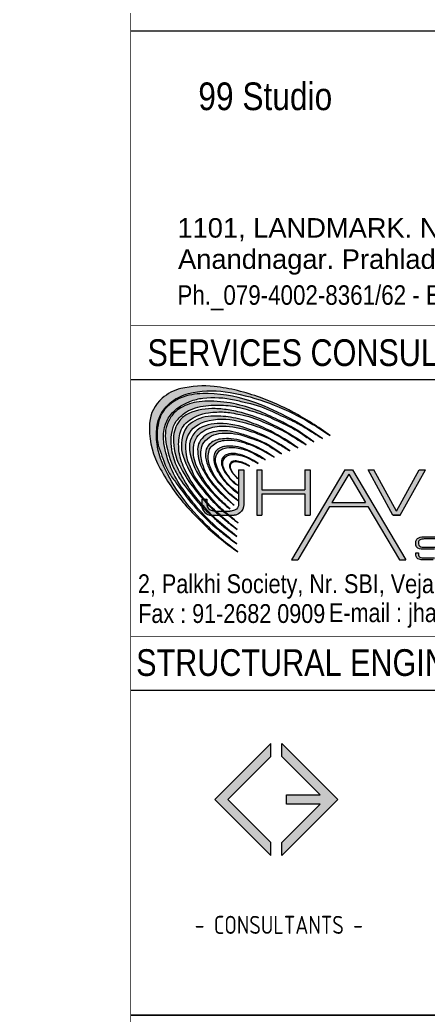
# Model space of a CAD drawing. Header units: millimetres. Extents: x 1112055 to 3390982, y -148532 to 766891.
# Drawn here: x 2376265 to 2381806, y 613391 to 626896 of the extents above; entities that cross this region are included whole.
import ezdxf

# ---------------------------------------------------------------- set-up
doc = ezdxf.new("R2010")
doc.units = ezdxf.units.MM
doc.layers.add('B TITLE BLOCK', color=250, linetype='Continuous', lineweight=0)
doc.layers.add('P_TITLE BLOCK TEXT', color=7, linetype='Continuous', lineweight=9)
doc.layers.add('FORMAT TEXT', color=7, linetype='Continuous')
doc.styles.add('SWINC', font='swissc.ttf')

msp = doc.modelspace()

# ---------------------------------------------------------------- hatches: boundary and pattern name
at = {"layer": 'B TITLE BLOCK', "linetype": 'Continuous', "lineweight": 0}
h = msp.add_hatch(color=251, dxfattribs=at)
h.dxf.hatch_style = 1
h.paths.add_polyline_path([(2379088.839724849, 616316.5794544714), (2379673.130795249, 616900.8705248719), (2379673.130795249, 617077.3735789492), (2378912.336670771, 616316.5794544714), (2379673.130795249, 615555.7853299935), (2379673.130795249, 615732.288384057)])
h = msp.add_hatch(color=251, dxfattribs=at)
h.dxf.hatch_style = 1
h.paths.add_polyline_path([(2379885.105869177, 616378.9827076893), (2379885.105869177, 616254.1762012538), (2380342.408286486, 616254.1762012538), (2379820.520469289, 615732.288384057), (2379820.520469289, 615555.7853299935), (2380581.314593767, 616316.5794544714), (2379820.520469289, 617077.3735789492), (2379820.520469289, 616900.8705248719), (2380342.408286486, 616378.9827076893)])
at = {"layer": 'P_TITLE BLOCK TEXT'}
h = msp.add_hatch(color=132, dxfattribs=at)
edge = h.paths.add_edge_path()
edge.add_arc((2378102.832009245, 618055.6741646053), 3983.460193533104, 53.40738024925622, 62.06814965141151)
edge.add_arc((2378348.766923747, 618519.5406624), 3458.430565851211, 62.06814965141638, 70.0331748281016)
edge.add_arc((2378462.677094738, 618833.0710096101), 3124.848783258547, 70.03317482809362, 75.97859343029769)
edge.add_arc((2378650.024447907, 619583.2860172952), 2351.594886733707, 75.9785934302907, 83.79600611430364)
edge.add_arc((2378760.086554444, 620595.7675854971), 1333.1487206323, 83.7960061143241, 103.4628344697701)
edge.add_arc((2378590.09739836, 621305.8521980294), 603.0004684687026, 103.4628344698406, 130.8945988032374)
edge.add_arc((2378518.444439643, 621388.5863943633), 493.5514221663231, 130.8945988031822, 175.7468558291862)
edge.add_arc((2379077.839996668, 621346.985256545), 1054.491743312077, 175.7468558291881, 206.5994891066229)
edge.add_arc((2380523.274365646, 622070.788750039), 2671.022600495605, 206.599489106624, 220.0351460704717)
edge.add_arc((2381314.263146764, 622735.3344010429), 3704.117065735641, 220.0351460704673, 229.4516176688144)
edge.add_arc((2381491.72901012, 622942.7652851352), 3977.10370338756, 229.4516176688145, 235.220912016763)
edge.add_arc((2381589.776045085, 622872.1084168116), 3976.832745074115, 223.750510350848, 233.4797225032681, ccw=False)
edge.add_arc((2380921.02321253, 622231.90543687), 3051.041080295484, 214.0067101927325, 223.7505103507814, ccw=False)
edge.add_arc((2380067.51360982, 621656.0604929965), 2021.441137930228, 200.6184789275951, 214.0067101927413, ccw=False)
edge.add_arc((2379011.184813804, 621258.6237365406), 892.8196333248831, 183.5449206794473, 200.6184789276141, ccw=False)
edge.add_arc((2379008.444214877, 621258.4539575286), 890.0737805561496, 169.3544634026319, 183.5449206794355, ccw=False)
edge.add_arc((2378528.645242644, 621348.6406353626), 401.8722948823189, 148.634627778449, 169.3544634026103, ccw=False)
edge.add_arc((2378680.320355068, 621256.1835272273), 579.5057843296406, 127.55366604195609, 148.6346277784777, ccw=False)
edge.add_arc((2378701.587951399, 621228.5207433498), 614.399053971752, 103.94398023847299, 127.55366604195629, ccw=False)
edge.add_arc((2378865.358326016, 620568.9269540852), 1294.020053079352, 81.67138494387001, 103.94398023850141, ccw=False)
edge.add_arc((2378638.202386415, 619017.2551028582), 2862.230930090885, 70.63499127281398, 81.67138494385631, ccw=False)
edge.add_arc((2378473.447314144, 618548.4941675393), 3359.102189393192, 61.111131010543886, 70.63499127283092, ccw=False)
edge.add_arc((2377904.931909418, 617518.1572405843), 4535.879121727085, 55.448239063428105, 61.111131010540475, ccw=False)
h = msp.add_hatch(color=132, dxfattribs=at)
edge = h.paths.add_edge_path()
edge.add_arc((2378079.663835869, 618030.4401369907), 3922.043682215368, 54.24761768028949, 69.31180215863172)
edge.add_arc((2378766.96060268, 619850.4519654821), 1976.58232265657, 69.31180215862506, 88.41161020678312)
edge.add_arc((2378791.807342636, 620746.4842984558), 1080.205559111655, 88.41161020676662, 104.2991623419217)
edge.add_arc((2378665.467824519, 621242.1642515066), 568.6781505642957, 104.2991623419679, 145.1882889090143)
edge.add_arc((2378439.667745589, 621410.5448318981), 287.315477425588, 147.0513518631415, 161.3344706506317)
edge.add_arc((2379211.050031859, 621187.3720013127), 1090.126543038868, 163.1975336048311, 170.9660011900439)
edge.add_arc((2378730.664190678, 621263.7498789544), 603.7068306457809, 170.966001190054, 201.0952379920899)
edge.add_arc((2374727.450085678, 619719.4203609463), 3687.059631258864, 18.79786891565118, 21.095237992081024, ccw=False)
edge.add_arc((2379007.663857694, 621176.3463365382), 834.318834698895, 198.7978689156229, 215.0918986736452)
edge.add_arc((2388533.165737683, 627868.9692558309), 12475.89895105407, 215.0918986736577, 215.8857887100326)
edge.add_arc((2381394.248394572, 622703.9529870898), 3664.455602311793, 215.8857887100306, 222.4444580678782)
edge.add_arc((2380543.553477909, 621925.9504562102), 2511.646086702557, 222.4444580678775, 230.6113169813309)
edge.add_arc((2382448.358625505, 624245.8322755896), 5513.334662518874, 230.6113169813324, 233.3279145232592)
edge.add_arc((2379756.359225542, 620630.5634216606), 1005.893076036915, 233.3279145232814, 237.0330179159761)
edge.add_arc((2381901.56736284, 623311.5328943601), 4435.633177692659, 226.3963206097429, 232.6248069097899, ccw=False)
edge.add_arc((2380535.810370526, 621877.531173474), 2455.316764194065, 219.3977118789378, 226.3963206098022, ccw=False)
edge.add_arc((2381594.757544675, 622747.2893685938), 3825.662864871654, 215.4741100902654, 219.3977118789323, ccw=False)
edge.add_arc((2379756.308058901, 621437.1890847278), 1568.173271201242, 203.2559197460758, 215.4741100902646, ccw=False)
edge.add_arc((2379569.37346212, 621356.8527637781), 1364.707136578497, 188.8184660672429, 203.2559197460716, ccw=False)
edge.add_arc((2378786.44497301, 621235.390636886), 572.4129567869534, 166.8091135261301, 188.8184660672567, ccw=False)
edge.add_arc((2378664.49060349, 621263.9743114532), 447.1536469674936, 121.10774220174841, 166.8091135260978, ccw=False)
edge.add_arc((2378972.881940469, 620752.9043028022), 1044.060482625777, 112.47187289561941, 121.10774220173039, ccw=False)
edge.add_arc((2378824.768304773, 621110.9793387175), 656.5616046743648, 96.5250780721928, 112.4718728955371, ccw=False)
edge.add_arc((2378894.701740318, 620499.5608867856), 1271.966519154811, 77.10621375621412, 96.52507807220059, ccw=False)
edge.add_arc((2362683.973852268, 549684.5156807189), 73918.77185977327, 76.96954675787379, 77.10621375622378, ccw=False)
edge.add_arc((2378958.712233859, 620007.6029386381), 1737.031018516028, 64.59019371594809, 76.96954675787339, ccw=False)
edge.add_arc((2390329.042775854, 643942.8900309075), 24761.69319274042, 244.5901937159452, 245.2703384407891)
edge.add_arc((2379406.316145688, 620227.5263958131), 1348.159916429496, 57.15566881064319, 65.27033844078062, ccw=False)
edge.add_arc((2386150.335249474, 630674.4351723299), 11086.45695169324, 237.1556688106467, 238.5822244072831)
h = msp.add_hatch(color=132, dxfattribs=at)
edge = h.paths.add_edge_path()
edge.add_arc((2378504.58537229, 618845.0373567882), 2911.775350839467, 53.01612924514026, 62.88470590878247)
edge.add_arc((2377573.951697558, 617027.6161358645), 4953.612496852618, 62.88470590886525, 66.31099627690743)
edge.add_arc((2378841.905180527, 619917.6016680165), 1797.709708267341, 66.31099627690796, 76.91710299818887)
edge.add_arc((2378841.223414667, 620129.4616539187), 1592.245689761562, 75.16724703513981, 87.92433128887437)
edge.add_arc((2378831.124218272, 619850.8101687066), 1871.080128047284, 87.92433128886982, 90.44793256673152)
edge.add_arc((2378824.294314382, 620724.4164295171), 997.4471693601369, 90.44793256671372, 99.46315152080874)
edge.add_arc((2378761.153297761, 621103.2287172527), 613.4087112270604, 99.4631515208015, 123.6125298632136)
edge.add_arc((2378638.708235507, 621287.4359423402), 392.218532781908, 123.6125298632871, 145.7118384992298)
edge.add_arc((2378676.405576547, 621261.731971766), 437.8450998726177, 145.7118384991989, 186.6728121483949)
edge.add_arc((2379539.011140475, 621362.6498894275), 1306.333893721601, 186.672812148382, 203.6550427976642)
edge.add_arc((2379301.606311969, 621258.6585542657), 1047.152007033456, 203.6550427976999, 213.9289290409143)
edge.add_arc((2381105.329915251, 622472.0329057476), 3221.018643666438, 213.9289290409103, 220.1424188926547)
edge.add_arc((2380128.872085833, 621648.5427526042), 1943.675336275264, 220.1424188926581, 226.8152722522473)
edge.add_arc((2225351.188327986, 456738.9848319056), 224222.8422631441, 46.765628140033584, 46.81527225225318, ccw=False)
edge.add_arc((2379914.729557552, 621134.6946223215), 1422.538090449784, 226.7656281400012, 233.4091527490732)
edge.add_arc((2375707.470968194, 615467.7250830474), 5635.476403496908, 51.60004897864388, 53.40915274908218, ccw=False)
edge.add_arc((2396671.752929783, 640652.784962786), 27135.19152041264, 229.2381174641757, 229.9402789040418, ccw=False)
edge.add_arc((2380109.713525316, 621439.6512043979), 1768.960857329216, 222.3327286225199, 229.2381174643312, ccw=False)
edge.add_arc((2384003.68808065, 624986.9635451843), 7036.451975558901, 220.9611253449932, 222.332728622523, ccw=False)
edge.add_arc((2379947.051986633, 621465.413000247), 1664.5235843922, 212.7878394635911, 220.9611253449889, ccw=False)
edge.add_arc((2380683.695025102, 621939.9257929998), 2540.768616690681, 206.8507668105049, 212.787839463585, ccw=False)
edge.add_arc((2379287.255469827, 621232.9796914038), 975.5797392282301, 192.1376993457804, 206.8507668105037, ccw=False)
edge.add_arc((2379019.443027257, 621175.3813391841), 701.6434791759563, 165.7026492173276, 192.137699345806, ccw=False)
edge.add_arc((2378617.911516163, 621277.7106660855), 287.2778851134993, 135.9985851138385, 165.7026492173011, ccw=False)
edge.add_arc((2379263.354653485, 620654.3826701826), 1184.570832814299, 131.2171625217602, 135.9985851138085, ccw=False)
edge.add_arc((2378711.553959144, 621284.3186959168), 347.1322363702043, 112.3874090602786, 131.2171625218281, ccw=False)
edge.add_arc((2378888.218895884, 620855.4299417493), 810.9814180404866, 91.89429604945218, 112.38740906023901, ccw=False)
edge.add_arc((2378946.94360336, 619079.8617282812), 2587.520489368534, 88.85882096968811, 91.89429604946707, ccw=False)
edge.add_arc((2378975.811401481, 620529.0508838609), 1138.043839535631, 76.243625414463, 88.858820969683, ccw=False)
edge.add_arc((2378395.998115428, 618160.6908917433), 3576.344989708665, 71.62296314053322, 76.24362541447829, ccw=False)
edge.add_arc((2379101.958625399, 620285.7296539091), 1337.110749537501, 65.5437950661314, 71.62296314056289, ccw=False)
edge.add_arc((2375332.812895227, 611998.3130814724), 10441.38079058424, 63.83661002077969, 65.54379506612258, ccw=False)
edge.add_arc((2379401.386886798, 620280.1012111185), 1214.175961963866, 54.49647087518389, 63.83661002078043, ccw=False)
edge.add_arc((2381335.003567464, 622990.5786606432), 2115.322719832321, 234.4964708751791, 239.339062158734)
h = msp.add_hatch(color=132, dxfattribs=at)
edge = h.paths.add_edge_path()
edge.add_arc((2377854.561046135, 617815.4586399146), 4033.773154314036, 55.28720005186288, 62.77266649209177)
edge.add_arc((2378727.409480875, 619511.8469230304), 2126.000212606004, 62.77266649213701, 73.66009049672918)
edge.add_arc((2378805.463597386, 619778.082636338), 1848.55850675905, 73.6600904967373, 80.30206210325807)
edge.add_arc((2378851.739617766, 620048.8671861505), 1573.84821849152, 80.30206210324346, 87.71879765214695)
edge.add_arc((2378882.351216047, 620817.3165626242), 804.7893688882642, 87.71879765215107, 113.7335407099879)
edge.add_arc((2378689.600482169, 621255.7175171233), 325.886202976457, 113.7335407100311, 142.1411216385695)
edge.add_arc((2378744.624862053, 621212.9455950896), 395.5792420640497, 142.1411216386386, 179.0839824052042)
edge.add_arc((2379152.766588777, 621206.4198638281), 803.7731350379426, 179.0839824052001, 206.9126001335012)
edge.add_arc((2380132.679020735, 621703.8288060408), 1902.701717843442, 206.9126001335073, 216.6660081225198)
edge.add_arc((2380867.94217802, 622251.1988108996), 2819.340050371053, 216.6660081225312, 221.4175533272274)
edge.add_arc((2380096.951671737, 621571.0593400667), 1791.227186650993, 221.4175533272264, 228.8969356126053)
edge.add_arc((2385680.004991652, 627970.3425806506), 10283.65383432578, 228.8969356125988, 229.8411236474212)
edge.add_arc((2380679.009348867, 622043.8403892054), 2529.081915491992, 229.8411236474292, 234.6107852575618)
edge.add_arc((2382010.225758003, 623543.0472264169), 4527.439426858551, 226.7327607072965, 231.8632390979755, ccw=False)
edge.add_arc((2380193.84954591, 621613.3461729314), 1877.350994427401, 216.0121058594831, 226.732760707364, ccw=False)
edge.add_arc((2380247.976962655, 621652.6895191118), 1944.266434588435, 205.6454571080704, 216.0121058594733, ccw=False)
edge.add_arc((2379191.849618194, 621145.6474355974), 772.7304162863592, 186.8155097428979, 205.6454571081009, ccw=False)
edge.add_arc((2379065.806372645, 621130.5830828503), 645.7901371294681, 166.830147461894, 186.8155097428885, ccw=False)
edge.add_arc((2378735.368366165, 621207.9032078828), 306.4265005164199, 123.5863709554502, 166.830147461879, ccw=False)
edge.add_arc((2379047.035672879, 620738.564027946), 869.8231422192868, 115.5585784403859, 123.5863709554115, ccw=False)
edge.add_arc((2378871.018506157, 621106.6228082473), 461.8411466159997, 95.8549013341252, 115.55857844036609, ccw=False)
edge.add_arc((2379041.34524847, 619445.6193837726), 2131.554767352607, 92.71483869403028, 95.85490133412219, ccw=False)
edge.add_arc((2378982.93303518, 620677.4672543409), 898.3227685459067, 80.0610950344784, 92.71483869402391, ccw=False)
edge.add_arc((2377637.403227236, 612998.7177249743), 8694.068069594936, 79.28571113577323, 80.06109503447601, ccw=False)
edge.add_arc((2378995.958891289, 620178.8549210308), 1386.53472061215, 65.8053035312663, 79.28571113578732, ccw=False)
edge.add_arc((2368172.409723459, 596089.4023618348), 27795.83121238532, 65.22654519456478, 65.80530353127011, ccw=False)
edge.add_arc((2379430.353181118, 620483.499492526), 929.2485171971322, 56.83056846317959, 65.22654519455949, ccw=False)
edge.add_arc((2382173.307118826, 624680.0573668936), 4084.222764990106, 236.8305684631845, 240.3307255067308)
h = msp.add_hatch(color=132, dxfattribs=at)
edge = h.paths.add_edge_path()
edge.add_arc((2378515.697605249, 619038.3585556464), 2552.48137240284, 53.45077465837257, 63.24895756192034)
edge.add_arc((2378515.697605151, 619038.3585554638), 2552.481372617236, 63.24895756192309, 69.50129580793295)
edge.add_arc((2378897.12699152, 620058.6081315477), 1463.262581782933, 69.50129580793559, 81.02466550396414)
edge.add_arc((2378928.686863645, 620258.4260200604), 1260.967712613867, 81.02466550398412, 93.23353139609002)
edge.add_arc((2378887.193498327, 620992.8769609556), 525.3456058496182, 93.23353139604424, 126.5489646331886)
edge.add_arc((2378712.7037951, 621228.2652890005), 232.3365249089376, 126.5489646331779, 154.732790824827)
edge.add_arc((2378935.118554692, 621123.28600344), 478.2815913069799, 154.7327908248362, 198.2173147102996)
edge.add_arc((2379643.28697245, 621356.3570973139), 1223.818071106319, 198.2173147102939, 217.7196306197813)
edge.add_arc((2381517.337223277, 622805.813640737), 3592.99274046108, 217.7196306197793, 222.3629290591713)
edge.add_arc((2380080.334281073, 621495.3536159118), 1648.183512646866, 222.3629290591786, 231.7364027694792)
edge.add_arc((2419683.90086456, 671707.7241018356), 65599.13843865412, 231.7364027694791, 231.9209567121597)
edge.add_arc((2386507.179268465, 628888.1352416554), 11435.33267655476, 229.1543371190398, 230.4503089388821, ccw=False)
edge.add_arc((2379937.18671799, 621288.977958065), 1389.836494976476, 219.2765559648426, 229.1543371190214, ccw=False)
edge.add_arc((2386374.820513138, 626553.7228460003), 9706.12578861229, 217.5748957151378, 219.2765559648441, ccw=False)
edge.add_arc((2379082.358583577, 620942.8595770656), 504.9417552007695, 204.6714784584431, 217.5748957151914, ccw=False)
edge.add_arc((2374569.482506966, 618869.8896104279), 4461.26957391914, 24.67147845844026, 26.00574068750056)
edge.add_arc((2379117.73571502, 621088.785060876), 599.373099167453, 172.4000021791114, 206.0057406875405, ccw=False)
edge.add_arc((2378842.24204864, 621125.5437534183), 321.4379238213305, 110.8295050099209, 172.4000021791073, ccw=False)
edge.add_arc((2379013.509182823, 620675.3782988469), 803.0823650214962, 78.67766828733988, 110.8295050099234, ccw=False)
edge.add_arc((2378679.981248872, 619009.6132276838), 2501.909653197962, 71.27996263669809, 78.6776682873546, ccw=False)
edge.add_arc((2378942.210347796, 619783.4445011646), 1684.854612126302, 58.949448242059475, 71.2799626367148, ccw=False)
edge.add_arc((2372459.871983944, 609016.5510454371), 14252.53957596127, 57.89011606815012, 58.94944824206061, ccw=False)
h = msp.add_hatch(color=132, dxfattribs=at)
edge = h.paths.add_edge_path()
edge.add_line((2379112.831696339, 620259.3251450621), (2379120.687719307, 620259.3251450621))
edge.add_arc((2380959.520558611, 622394.7099209772), 2818.008934006757, 224.4152357702983, 229.2674421493914, ccw=False)
edge.add_arc((2379976.735961098, 621431.7840529863), 1442.112211008926, 214.3545270102548, 224.4152357703511, ccw=False)
edge.add_arc((2379842.363888567, 621339.934133196), 1279.347774968426, 201.8986111304294, 214.3545270101982, ccw=False)
edge.add_arc((2379117.256215598, 621048.4631347407), 497.8514663811077, 171.2118722929991, 201.8986111306492, ccw=False)
edge.add_arc((2378891.306910816, 621083.3939955926), 269.2180187549518, 121.70418698984739, 171.2118722928225, ccw=False)
edge.add_arc((2378992.153173639, 620920.1366673347), 461.1110200759333, 92.64938196628702, 121.7041869897987, ccw=False)
edge.add_arc((2379019.741035414, 620323.9443016881), 1057.941336808632, 72.56091565514532, 92.64938196649263, ccw=False)
edge.add_arc((2378467.959509685, 618567.4072436409), 2899.105449108695, 68.33645517902801, 72.56091565516323, ccw=False)
edge.add_arc((2378978.230773399, 619852.0409203006), 1516.839032757562, 57.85118426068328, 68.336455178937, ccw=False)
edge.add_arc((2384469.745487171, 628589.7192419933), 8803.226679489228, 237.851184260882, 238.9481287370367)
edge.add_arc((2378586.292432964, 619178.2872406386), 2301.832059219214, 54.3179996890787, 68.47983176015225)
edge.add_arc((2378935.193544427, 620160.4759710489), 1260.632292346154, 66.85630585584224, 85.8539992565847)
edge.add_arc((2378981.509895259, 620799.4285853249), 620.0031893132917, 85.85399925655545, 116.2518230928314)
edge.add_arc((2378873.009407472, 621096.7117281326), 307.2978177569635, 122.6386322867715, 188.0987234821068)
edge.add_arc((2379429.276324491, 621175.8675898348), 869.1683841737924, 188.098723482181, 214.7424679282264)
edge.add_arc((2380244.840998254, 621741.4861394304), 1861.67535177634, 214.7424679282023, 225.7640883251315)
edge.add_arc((2380676.009562077, 622184.3108435498), 2479.736877038893, 225.7640883252659, 230.9217965040508)
h = msp.add_hatch(color=132, dxfattribs=at)
edge = h.paths.add_edge_path()
edge.add_arc((2378892.939302154, 619818.0465600959), 1505.439449482451, 52.08510123109439, 71.80500871353412)
edge.add_arc((2378357.533028815, 618189.1192165617), 3220.100981110898, 71.80500871358383, 74.93710661869103)
edge.add_arc((2379028.360688872, 620681.7343620888), 638.795107484768, 74.93710661870263, 102.4675891183568)
edge.add_arc((2378953.224433292, 621021.5617161624), 290.7605007566669, 102.4675891185397, 150.0258364486881)
edge.add_arc((2378857.869581706, 621076.5575490359), 180.6828492779287, 150.0258364487815, 181.2845138723495)
edge.add_arc((2379556.282658775, 621092.2178930484), 879.2714783019431, 181.284513872372, 189.7474603923826)
edge.add_arc((2379079.55688175, 621010.3231769442), 395.5626702342156, 189.7474603924272, 208.0002640887352)
edge.add_arc((2380135.81029356, 621571.9493231457), 1591.846582213725, 208.0002640887448, 216.8454368057301)
edge.add_arc((2379818.385662282, 621334.0925250791), 1195.192762189753, 216.8454368057478, 228.6207560839343)
edge.add_arc((2404543.888819765, 649400.1603208398), 38599.13196526759, 228.6207560839331, 228.9060257595739)
edge.add_arc((2380975.427195767, 622333.1047828048), 2709.219633567363, 219.4514480692629, 228.2904279772962, ccw=False)
edge.add_arc((2379468.905439565, 621093.3666974897), 758.1793156614624, 200.0239070842851, 219.4514480692435, ccw=False)
edge.add_arc((2379465.882538787, 621092.2650229523), 754.961922947245, 192.3194102271608, 200.0239070842656, ccw=False)
edge.add_arc((2379068.583841039, 621005.498895175), 348.2991435254065, 158.6643999725554, 192.3194102271566, ccw=False)
edge.add_arc((2379006.889348326, 620982.2594785637), 302.5186561086045, 97.73922979284202, 150.2835099228814, ccw=False)
edge.add_arc((2379067.795711768, 620534.097524855), 754.8003402998963, 71.77680479685438, 97.73922979256002, ccw=False)
edge.add_arc((2381809.337066485, 628861.17987781), 8011.974979766111, 251.7768047968449, 252.5678241103898)
edge.add_arc((2379061.157875075, 620108.956609948), 1161.568555780685, 59.164841834606705, 72.56782411040717, ccw=False)
edge.add_arc((2377093.691233485, 616813.1005471898), 5000.004718090036, 56.98458129739481, 59.164841834604374, ccw=False)
h = msp.add_hatch(color=132, dxfattribs=at)
edge = h.paths.add_edge_path()
edge.add_arc((2378836.151867609, 619759.2260518288), 1489.032607925725, 53.79917193802927, 74.05763102098487)
edge.add_arc((2379080.918671389, 620616.0812320927), 597.9032187866062, 74.05763102095031, 88.70665562102216)
edge.add_arc((2379078.241679743, 620497.5093547947), 716.505311386046, 88.70665562103194, 97.13749609268712)
edge.add_arc((2379022.255209933, 620944.6098456394), 265.9131080437439, 97.13749609277012, 135.0369673458367)
edge.add_arc((2378949.490651425, 621017.2805690246), 163.0748125865799, 135.0369673457662, 170.1898613315723)
edge.add_arc((2379103.007290496, 620990.7356644655), 318.8695186263357, 170.1898613316205, 199.4159961850848)
edge.add_arc((2379560.346099049, 621151.9336136866), 803.7855573828866, 199.4159961851003, 211.5021791769141)
edge.add_arc((2379582.198111049, 621165.3256871107), 829.4147996524739, 211.5021791769064, 222.0730402202125)
edge.add_arc((2381526.932749434, 622920.8668153853), 3449.322711543688, 222.0730402201995, 224.6311614513858)
edge.add_arc((2379596.526457429, 621015.1556675362), 736.7218505060507, 224.6311614514009, 233.5458073493998)
edge.add_arc((2401870.131214168, 651166.5894642092), 38223.01839811681, 233.5458073493828, 233.6839679009709)
edge.add_arc((2366582.821448171, 605333.4744827636), 19648.43085715956, 49.92232914479882, 50.3720894981516)
edge.add_arc((2379409.294306202, 620822.6479608162), 462.0863169786884, 219.9746739940151, 230.3720894981466, ccw=False)
edge.add_arc((2375545.803802885, 617583.7035797541), 4579.472923258155, 39.97467399401867, 41.74776493043396)
edge.add_arc((2379371.251465958, 620997.7780636783), 547.90012779421, 208.7369917656403, 221.7477649304432, ccw=False)
edge.add_arc((2379519.985670911, 621079.33251649), 717.5261649955588, 197.3262203634059, 208.7369917656462, ccw=False)
edge.add_arc((2379137.346114148, 620959.9614433273), 316.6989160346759, 163.1950476221345, 197.3262203633477, ccw=False)
edge.add_arc((2378971.207708605, 621010.1372549235), 143.1489754879351, 133.2193021889356, 163.1950476221556, ccw=False)
edge.add_arc((2379066.958617538, 620908.2417053345), 282.973649939649, 96.02578422552688, 133.2193021890221, ccw=False)
edge.add_arc((2379103.271412341, 620564.2377873927), 628.8888340944637, 69.9496168380881, 96.02578422542621, ccw=False)
edge.add_arc((2379615.190917003, 621966.8861102795), 864.2568041357652, 249.9496168381401, 253.9176478194619)
edge.add_arc((2378491.342907986, 618830.6886084955), 2469.568363915475, 66.9286144959205, 69.01444899371302, ccw=False)
edge.add_arc((2378195.835577901, 618517.0968715234), 2877.739961011551, 58.12212091341661, 63.96105235790901, ccw=False)
h = msp.add_hatch(color=132, dxfattribs=at)
edge = h.paths.add_edge_path()
edge.add_arc((2378918.148436396, 619980.8550922114), 1163.06680761905, 54.40415380802535, 72.8946588673209)
edge.add_arc((2379123.436560798, 620647.9332960722), 465.1151301466862, 72.89465886730301, 90.33272499460075)
edge.add_arc((2379124.067964935, 620539.2057104979), 573.8445490631908, 90.33272499455602, 97.06888331373048)
edge.add_arc((2379084.075509699, 620861.712227279), 248.8678578257415, 97.06888331377428, 114.3860548473345)
edge.add_arc((2379041.115306251, 620956.4787729555), 144.8184596607532, 114.3860548472932, 172.3731700212308)
edge.add_arc((2379144.216004998, 620942.6730609515), 248.839379508821, 172.3731700214038, 199.3428935672359)
edge.add_arc((2379512.65824498, 621072.0094346798), 639.3231586482207, 199.3428935671668, 213.5415274181836)
edge.add_arc((2379568.467971911, 621109.0072863745), 706.282598990439, 213.5415274181523, 220.9844170734738)
edge.add_arc((2379935.173047809, 621427.6040879509), 1192.0567591417, 220.9844170734694, 232.4085544282544)
edge.add_arc((2379378.627942484, 620704.692291746), 279.7279152649368, 232.408554428266, 239.7843643083957)
edge.add_arc((2375551.55853175, 616445.5243555249), 5452.396676139946, 47.46137804962853, 48.86303749326991)
edge.add_arc((2379649.282316908, 621136.7206118782), 776.4605653687595, 218.9083538298788, 228.8630374935237, ccw=False)
edge.add_arc((2379585.024297808, 621084.8554560796), 693.8827995620857, 201.7874292416913, 218.90835382984, ccw=False)
edge.add_arc((2379195.662169015, 620929.2207994583), 274.567865793023, 179.1340630967201, 201.7874292417347, ccw=False)
edge.add_arc((2379080.622150285, 620930.9595834285), 159.5147073016678, 133.6215333948945, 179.1340630967237, ccw=False)
edge.add_arc((2379069.454888611, 620942.6775418413), 143.327728501491, 104.9504250510887, 133.6215333946811, ccw=False)
edge.add_arc((2379138.069696612, 620685.7144529666), 409.2939310888989, 83.71208113017627, 104.95042505108171, ccw=False)
edge.add_arc((2379108.781342142, 620419.9100200782), 676.7071025154205, 67.91761218112748, 83.71208113019918, ccw=False)
edge.add_arc((2379044.813142642, 620262.2363176325), 846.8626989215098, 60.428290541110016, 67.91761218112919, ccw=False)
edge.add_arc((2380901.869608751, 623535.0084591808), 2916.074479500277, 240.4282905411166, 242.4768509611817)
edge.add_arc((2379046.282071968, 619973.9714959741), 1099.419183783679, 60.05197218628672, 62.47685096117209, ccw=False)
h = msp.add_hatch(color=132, dxfattribs=at)
edge = h.paths.add_edge_path()
edge.add_arc((2379030.578333362, 620240.8963757002), 789.1850772523284, 53.77482452011886, 73.46652142465541)
edge.add_arc((2379158.366947291, 620671.3796656792), 340.1351993901639, 73.46652142477119, 95.26531184419912)
edge.add_arc((2379150.601689604, 620755.6412156394), 255.5165960607991, 95.26531184427276, 106.5237001269757)
edge.add_arc((2379108.103094655, 620898.8964406366), 106.090393341055, 106.5237001273151, 172.3154988673282)
edge.add_arc((2379175.427381875, 620889.8123837496), 174.0247715138624, 172.3154988673716, 205.4996475874831)
edge.add_arc((2379573.53388097, 621079.6964374906), 615.0970314508708, 205.4996475874651, 218.9425185811945)
edge.add_arc((2379573.533880871, 621079.6964374201), 615.0970313326035, 218.9425185811759, 230.5936621253659)
edge.add_arc((2379298.128089949, 620744.4875463063), 181.2614053676459, 230.593662125466, 245.3563809869935)
edge.add_arc((2379582.911938764, 621071.4208536288), 609.6041778823974, 218.8547993056183, 233.76164157487221, ccw=False)
edge.add_arc((2379582.91193882, 621071.4208536709), 609.6041779596701, 207.9136490482035, 218.8547993056995, ccw=False)
edge.add_arc((2379224.053006802, 620881.305362578), 203.4962698262796, 177.0418109073211, 207.9136490482006, ccw=False)
edge.add_arc((2379125.314477606, 620886.4077812245), 104.6259920806955, 121.28663662457029, 177.0418109072911, ccw=False)
edge.add_arc((2379157.277878263, 620833.8095907449), 166.1745795792854, 97.41777900961159, 121.2866366245122, ccw=False)
edge.add_arc((2379161.660772123, 620800.1449687104), 200.123313501466, 82.58222099039222, 97.41777900960773, ccw=False)
edge.add_arc((2379084.572291783, 620208.0351349681), 797.2302461439368, 75.64489222989101, 82.58222099041473, ccw=False)
edge.add_arc((2379199.090808595, 620655.5105527306), 335.3333526804784, 66.1581539929025, 75.64489222991, ccw=False)
edge.add_arc((2378836.150382988, 619834.2394895134), 1233.226392979697, 62.28636535537072, 66.15815399288101, ccw=False)
edge.add_arc((2378405.270863039, 619014.0092605955), 2159.743953069265, 59.63748441652831, 62.286365355368105, ccw=False)
h = msp.add_hatch(color=132, dxfattribs=at)
edge = h.paths.add_edge_path()
edge.add_arc((2379161.71689456, 620550.8030704916), 362.1153457545043, 52.43887609294818, 81.89911070125464)
edge.add_arc((2379191.449009852, 620759.6885593142), 151.1244783708109, 81.89911070125028, 102.2464079621946)
edge.add_arc((2379172.266417958, 620848.0649417161), 60.69021053417254, 102.2464079618985, 161.9990718890353)
edge.add_arc((2379193.287861612, 620841.2342841658), 82.79358077163731, 161.9990718890802, 198.0009281111496)
edge.add_arc((2379330.306579437, 620885.7568181814), 226.8643448806049, 198.0009281109323, 220.6716531574958)
edge.add_arc((2379646.166796207, 621157.1676961231), 643.3154719086102, 220.6716531574724, 228.8148331924011)
edge.add_arc((2379506.696131292, 620979.6733138808), 418.0649431446379, 204.9513687922796, 227.1815915670952, ccw=False)
edge.add_arc((2379183.926326806, 620829.4966795937), 62.06863955412713, 180.8823689892243, 204.9513687919473, ccw=False)
edge.add_arc((2379281.008473695, 620830.9918865585), 159.1622999357622, 171.9576228936669, 180.8823689892832, ccw=False)
edge.add_arc((2379177.956901316, 620845.5525731158), 55.08713401952993, 112.30779703247501, 171.9576228937513, ccw=False)
edge.add_arc((2379181.21064475, 620837.622201005), 63.65904443165784, 93.65673225935979, 112.307797032237, ccw=False)
edge.add_arc((2379192.894647728, 620654.7991702857), 246.8550500846428, 72.28647651719541, 93.65673225904112, ccw=False)
edge.add_arc((2379105.44620146, 620381.0101039917), 534.2705743246206, 58.768360754455784, 72.28647651717648, ccw=False)
for color, points in [(256, [(2379232.899181352, 620311.432142715), (2379232.899181352, 620788.0743617532), (2379304.940259519, 620788.0743617532), (2379304.940259519, 620320.8318179585, -0.1971644618703633), (2379250.328217365, 620204.8756377802, -0.1370125281294121), (2379173.268378372, 620173.0101072527), (2378865.800964291, 620173.0101072527, -0.1806806632645672), (2378775.132474713, 620213.028900622, -0.1938255351077862), (2378733.184080542, 620308.3082419861), (2378733.184080542, 620394.2430656217), (2378801.866414514, 620394.2430656217), (2378801.866414514, 620319.2282384695, 0.3491660753473304), (2378874.101047422, 620236.2726421962, 0.0418260561423153), (2378947.722443201, 620228.9673188115), (2379115.534411952, 620228.9673188115, 0.0753803811725278), (2379179.279961218, 620242.1125264612, 0.2867859399539136)]), (7, [(2380202.802036507, 620788.0743617532), (2380130.76095834, 620788.0743617532), (2380130.76095834, 620516.8944492233), (2379550.930130591, 620516.8944492233), (2379550.930130591, 620788.0743617532), (2379478.889052424, 620788.0743617532), (2379478.889052424, 620173.0101072527), (2379550.930130591, 620173.0101072527), (2379550.930130591, 620463.2741123026), (2380130.76095834, 620463.2741123026), (2380130.76095834, 620173.0101072527), (2380202.802036507, 620173.0101072527)]), (7, [(2381769.511609582, 620788.0743617532), (2381686.621497151, 620788.0743617532), (2381377.149943335, 620231.2023783776), (2381067.678389533, 620788.0743617532), (2380990.954703743, 620788.0743617532), (2381326.599135276, 620173.0101072527), (2381427.700751394, 620173.0101072527)])]:
    msp.add_hatch(color=color, dxfattribs=at).paths.add_polyline_path(points)
h = msp.add_hatch(color=7, dxfattribs=at)
h.paths.add_polyline_path([(2380780.305653012, 620788.0743617532), (2380676.867717193, 620788.0743617532), (2379952.957729351, 619568.1544263122), (2380038.311276752, 619568.1544263122), (2380468.726500005, 620293.4823264685), (2380988.4468702, 620293.4823264685), (2381418.862093454, 619568.1544263122), (2381504.215640854, 619568.1544263122)])
h.paths.add_polyline_path([(2380728.586685095, 620731.3939805969), (2380956.628144793, 620347.1026633756), (2380500.545225413, 620347.1026633756)], flags=16)
h = msp.add_hatch(color=7, dxfattribs=at)
edge = h.paths.add_edge_path()
edge.add_line((2381944.694206458, 619795.1004253777), (2381944.694206458, 619824.6716745369))
edge.add_arc((2381894.709647639, 619792.1886657418), 59.61209592930301, 33.01826321573235, 89.5582627726458)
edge.add_line((2381895.169238577, 619851.7989899842), (2381753.903873147, 619851.7989899842))
edge.add_arc((2381761.453256202, 619677.9950320369), 173.9678389368518, 92.48714741881027, 114.0429537283264)
edge.add_arc((2381701.4218636, 619812.5561663595), 26.62311738437441, 114.0429537289636, 173.3691583150119)
edge.add_line((2381674.976834839, 619815.6303871202), (2381674.976834839, 619785.9681955492))
edge.add_arc((2381729.304611624, 619796.8960532576), 55.41593096085754, 191.37309738089, 266.9893197897043)
edge.add_line((2381726.394050294, 619741.556609489), (2381905.384375168, 619741.556609489))
edge.add_arc((2381910.403555173, 619659.3732296857), 82.33650516944768, 15.593509061259624, 93.49488039953269, ccw=False)
edge.add_line((2381989.709502743, 619681.506163598), (2381989.907401289, 619628.8484903785))
edge.add_arc((2381918.561962374, 619647.5111144711), 73.7459503464845, 286.83610795870766, 345.3409580232849, ccw=False)
edge.add_arc((2381867.641385712, 619868.8991764437), 300.7867341324682, 270.9573158560163, 283.90443097203774, ccw=False)
edge.add_line((2381872.666790977, 619568.1544263122), (2381741.239312086, 619568.1544263122))
edge.add_arc((2381745.846783148, 619803.0293743586), 234.9201353807048, 255.2817551210312, 268.87619010349096, ccw=False)
edge.add_arc((2381701.855125796, 619635.5604317279), 61.76958625978331, 183.4260365921591, 255.2817551211436, ccw=False)
edge.add_line((2381640.195935706, 619631.869081768), (2381640.195935706, 619665.1678929656))
edge.add_line((2381640.195935706, 619665.1678929608), (2381674.976834846, 619665.1678929608))
edge.add_line((2381674.976834839, 619665.1678929608), (2381674.976834839, 619631.8488234468))
edge.add_arc((2381721.468914748, 619647.5072492771), 49.0581266755073, 198.6134072767322, 234.8504137456771)
edge.add_arc((2381728.571244317, 619657.5942742119), 61.3947047079909, 234.8504137460438, 265.2644397944503)
edge.add_line((2381723.502678699, 619596.4091501439), (2381892.870051409, 619596.4091501439))
edge.add_arc((2381886.789042324, 619672.6432900351), 76.47628885806446, 274.5606862053823, 333.2673842340457)
edge.add_line((2381955.091198806, 619638.2421537675), (2381955.479231887, 619668.4679809476))
edge.add_arc((2381907.976979425, 619661.7513047971), 47.97476135589245, 8.048099003191675, 64.756195017723)
edge.add_arc((2381884.301607123, 619611.538261212), 103.4893810565336, 64.75619501792761, 84.27045226384367)
edge.add_line((2381894.633251316, 619714.5106318682), (2381710.884621988, 619714.5106318682))
edge.add_arc((2381708.3370807, 619785.3264401623), 70.86161633796074, 195.9277156248897, 272.06028075524216, ccw=False)
edge.add_line((2381640.195935706, 619765.8802829902), (2381640.195935706, 619824.2169624673))
edge.add_arc((2381691.519527398, 619814.8730706165), 52.16722514790995, 127.42578174389519, 169.6818301059298, ccw=False)
edge.add_arc((2381736.27360675, 619756.3917219555), 125.80821754087, 88.35670740962888, 127.425781745011, ccw=False)
edge.add_line((2381739.881400747, 619882.1481986223), (2381895.738517256, 619882.1481986223))
edge.add_arc((2381896.331430451, 619777.785557418), 104.3643254425323, 45.300427081304974, 90.32550976604762, ccw=False)
edge.add_arc((2381937.280422002, 619819.1662437865), 46.14765159639204, 1.8933564716467117, 45.30042708062342, ccw=False)
edge.add_line((2381983.402879464, 619820.6909294557), (2381983.402879464, 619795.1004253756))
edge.add_line((2381983.402879464, 619795.1004253777), (2381944.694206463, 619795.1004253777))

# ---------------------------------------------------------------- linework, layer by layer
at = {"layer": 'B TITLE BLOCK', "color": 250, "lineweight": 0}
for p, q in [((2389841.488298127, 626744.3896454638), (2377768.294605605, 626744.3896454638)), ((2389841.488298127, 622010.2078925506), (2377768.294605605, 622010.2078925506)), ((2389841.488298127, 617794.2355165195), (2377768.294605605, 617794.2355165195)), ((2389841.488298127, 613391.1639175289), (2377768.294605605, 613391.1639175289)), ((2377768.294605605, 613391.1639175289), (2389841.488298127, 613391.1639175289)), ((2377768.294605605, 613391.1639175289), (2389841.488298127, 613391.1639175289))]:
    msp.add_line(p, q, dxfattribs=at)
at = {"layer": 'B TITLE BLOCK', "color": 250, "lineweight": 0, "const_width": 10.06687975374391}
for points in [[(2377768.294605605, 599718.9496274812), (2389841.488298127, 599718.9496274812), (2389841.488298127, 678148.6935561013), (2377768.294605605, 678148.6935561013)], [(2389841.488298127, 627481.0731905078), (2377768.294605605, 627481.0731905078), (2377768.294605605, 622746.891437595), (2389841.488298127, 622746.891437595)], [(2389841.488298127, 599718.9496274812), (2377768.294605605, 599718.9496274812), (2377768.294605605, 622746.891437595), (2389841.488298127, 622746.891437595)]]:
    msp.add_lwpolyline(points, close=True, dxfattribs=at)
msp.add_lwpolyline([(2377768.294605605, 618530.9190615643), (2389841.488298127, 618530.9190615643)], dxfattribs=at)
at = {"layer": 'B TITLE BLOCK', "color": 251, "linetype": 'Continuous', "lineweight": 0}
for points in [[(2378912.231280305, 616316.684844934), (2379673.130795249, 615555.785329991), (2379673.130795249, 615732.2883840548), (2379088.839724849, 616316.5794544693), (2379673.130795249, 616900.8705248691), (2379673.130795249, 617077.373578947), (2378912.231280305, 616316.4740639902)], [(2380581.419984247, 616316.684844934), (2379820.520469289, 615555.785329991), (2379820.520469289, 615732.2883840548), (2380342.408286486, 616254.1762012516), (2379885.105869177, 616254.1762012516), (2379885.105869177, 616378.982707687), (2380342.408286486, 616378.982707687), (2379820.520469289, 616900.8705248691), (2379820.520469289, 617077.373578947), (2380581.419984247, 616316.4740639902)]]:
    msp.add_lwpolyline(points, dxfattribs=at)
at = {"layer": 'P_TITLE BLOCK TEXT', "color": 132}
for points in [[(2380477.458113214, 621253.9715209864, 0.0378077344590599), (2379968.768502061, 621575.0826544289, 0.0347679777517854), (2379529.737941049, 621770.086683468, 0.0259476034711019), (2379219.779194361, 621864.8157760692, 0.0341231325262742), (2378904.158142506, 621921.1086317291, 0.0860239859578199), (2378449.710099677, 621892.282902655, 0.1202685463825944), (2378195.331348483, 621761.6694101259, 0.1982422965544351), (2378026.252200448, 621425.1897547509, 0.1354391661309318), (2378134.957526579, 620874.8354028809, 0.0586913647724932), (2378478.205901736, 620352.6337191204, 0.0411102443579723), (2378906.253953686, 619920.7340807887, 0.0251786142158179), (2379223.134079321, 619676.1415070719, -0.0424772162099488), (2378717.079882381, 620122.051064848, -0.0425409834133469), (2378391.795351138, 620525.4886944562, -0.058483720823887), (2378175.553838793, 620944.223082542, -0.0746355753155785), (2378120.073475886, 621203.4197414152, -0.0619967981424928), (2378133.689635761, 621422.8795065144, -0.0906544603941746), (2378185.500345272, 621557.812623926, -0.0922433481412321), (2378327.109113385, 621715.6057435202, -0.1033826611895562), (2378553.534310684, 621824.8145610106, -0.09748963543525802), (2379052.797620909, 621849.2997156347, -0.0481926094262887), (2379587.275320141, 621717.5562830393, -0.041579616785334), (2380096.270882689, 621489.5843028801, -0.0247140572276785), (2380477.458113214, 621253.9715209864, 0.3374903865144703)], [(2380371.248892013, 621213.3734657934, 0.0658247287167134), (2379465.251850177, 621699.5779784771, 0.0835321098018171), (2378821.749647831, 621826.2747912309, 0.0694337833072887), (2378525.012939204, 621793.2243790075, 0.1803299053549353), (2378198.564558237, 621566.8120281338, 0.0624026744664062), (2378167.464201618, 621502.4981581827, 0.0339093221289556), (2378134.446138069, 621358.5442412538, 0.1322262159305749), (2378167.415707868, 621046.4641592491, -0.0100244993983427), (2378217.84655011, 620907.503373852, 0.0712161484653518), (2378324.998313227, 620696.7051452813, 0.0034640126136177), (2378425.353899422, 620555.9538395103, 0.0286254085562181), (2378690.129708011, 620230.9028480295, 0.0356497353499514), (2378949.718450053, 619984.8023503696, 0.0118539480662082), (2379155.605226818, 619823.7700692841, 0.0161679718986353), (2379208.996832181, 619786.6349349149, -0.0271835911207152), (2378842.461764125, 620099.5686008274, -0.0305466870762123), (2378638.442437107, 620319.1424742737, -0.0171216152086295), (2378479.222506821, 620527.1232073472, -0.0533624770165587), (2378315.54820628, 620818.0134589229, -0.0630787383131954), (2378220.79849619, 621147.6372531664, -0.0963302348745512), (2378229.135010579, 621366.0129889837, -0.2020957094585242), (2378433.469106031, 621646.8260473826, -0.0376989324376342), (2378573.810865026, 621717.686437865, -0.0696935291840665), (2378750.157901824, 621763.2878765241, -0.08493413319410499), (2379178.533947768, 621739.455278996, -0.0005963223456894), (2379350.358723078, 621699.9060399638, -0.0540677109372014), (2379704.05441277, 621576.5968186725, 0.0029676999220204), (2379970.301785877, 621452.0488978265, -0.0354217290813857), (2380137.502022006, 621360.1791998725, 0.0062246034213168), (2380371.248892013, 621213.3734657934, 0.2812547078595315)], [(2380256.280820057, 621170.9777584428, 0.043086421605769), (2379831.721672118, 621436.7828951234, 0.0149511259026391), (2379564.174666833, 621563.835850731, 0.0463109359686594), (2379248.835760369, 621668.6492682789, 0.0557208411864009), (2378898.893485985, 621720.662615268, 0.0110117328820507), (2378816.496453468, 621721.8331172734, 0.039356614906263), (2378660.300769015, 621708.289883137, 0.1057632666975337), (2378421.586376841, 621614.0756152943, 0.0967263996622754), (2378314.651512985, 621508.3943502987, 0.1806536101083485), (2378241.526483148, 621210.8546132345, 0.0742348756008501), (2378342.438424771, 620838.510616044, 0.0448583382406841), (2378432.752280403, 620674.1758790072, 0.0271181085348288), (2378643.040525167, 620395.4751621971, 0.0291240456547083), (2378798.71247725, 620231.3098047422, -0.000216613306503), (2378940.313310024, 620098.2933509254, 0.0289959667696879), (2379066.759408873, 619992.5207101039, -0.0078938682839309), (2379207.930851645, 619884.2140617132, -0.0030637668376843), (2378954.729175735, 620099.7879027978, -0.0301395640770061), (2378802.015341655, 620248.3712309222, -0.0059848197593682), (2378690.079450858, 620374.2398667262, -0.0356778139557991), (2378547.717707255, 620564.0238847358, -0.0259111629145397), (2378416.856914848, 620792.3413100726, -0.064286207524478), (2378333.484717358, 621027.85246422, -0.1158589328579628), (2378339.531445609, 621348.655148546, -0.1303390755169017), (2378411.266027734, 621477.2757566785, -0.0208659192464267), (2378482.823387281, 621545.4376631142, -0.0823456686396722), (2378579.34267796, 621605.2874898177, -0.0896571554847293), (2378861.411353454, 621665.968167908, -0.0132455331616544), (2378998.476699193, 621666.8689997969, -0.0550998340812782), (2379246.431352677, 621634.4506408294, -0.0201641747863743), (2379523.507818284, 621554.6510204623, -0.0265315974663756), (2379655.51923484, 621502.8721304538, -0.0074491377742839), (2379936.756463153, 621369.8730603271, -0.040776622862886), (2380106.523340577, 621268.5372728703, 0.0211329357104282), (2380256.280820057, 621170.9777584428, 0.0357585835746127)], [(2380151.646322784, 621131.2881126506, 0.0326731279666143), (2379700.101732284, 621402.2825045863, 0.0475411173020524), (2379325.528165907, 621551.9770518756, 0.028989184821796), (2379116.860493703, 621600.2243777697, 0.032372915663399), (2378914.385030959, 621621.4681422217, 0.1140007725764905), (2378558.436586722, 621554.042591197, 0.1245901757297047), (2378432.305256322, 621455.7199772177, 0.1626044224819583), (2378349.096174122, 621219.2696579095, 0.1220255604088077), (2378436.04368265, 620842.6073730492, 0.0425829814271896), (2378606.464784675, 620567.6316696529, 0.020735498146104), (2378753.69529957, 620386.0879679201, 0.0326465525161286), (2378919.371068923, 620221.3190842888, 0.004119820799626), (2379047.980870185, 620110.9665089475, 0.0208145799941925), (2379214.347895717, 619982.0396803652, -0.022389675201528), (2378907.109206884, 620246.3253039721, -0.0468118300396772), (2378675.273871856, 620509.5460649385, -0.0452639128963585), (2378495.241310985, 620811.2088574062, -0.0823465204409323), (2378424.579763033, 621053.9453875802, -0.0874243059163749), (2378437.001213555, 621277.718982989, -0.1909581712653705), (2378565.855246915, 621463.1726784692, -0.0350421856114033), (2378671.764688632, 621523.2703342375, -0.08618596102083201), (2378823.906296607, 621566.0547231409, -0.0137019653371288), (2378940.383846376, 621574.7817828248, -0.0552685441289128), (2379137.981720786, 621562.308314403, -0.003383263408553), (2379253.731864484, 621541.2174373118, -0.0588873011385996), (2379564.214343529, 621443.5937369408, -0.0025253150053563), (2379819.737546935, 621327.2308611224, -0.0366507569753303), (2379938.760577084, 621261.332846412, 0.0152735036876985), (2380151.646322784, 621131.2881126506, -0.0629201268127008)], [(2380035.733945483, 621088.8830448493, 0.0427787047400142), (2379664.606961303, 621317.6497718033, 0.027287742068318), (2379409.541350672, 621429.217086652, 0.0503225994842608), (2379125.409498833, 621503.9539310414, 0.0533216756531712), (2378857.560950676, 621517.386176995, 0.1463986527442502), (2378574.345177852, 621414.9124262466, 0.1235988267382037), (2378502.59560675, 621327.4358995542, 0.1920471537135765), (2378480.809574609, 620973.7646631724, 0.0853008975579228), (2378675.229786639, 620607.6275358945, 0.0202629840465903), (2378862.505548527, 620384.7672529763, 0.0409223150488822), (2379059.646700101, 620201.2493877333, 0.0008052686608892), (2379225.763321612, 620070.6630850584, -0.0056548040903698), (2379028.200715363, 620237.6027016498, -0.0431266584004961), (2378861.315247683, 620409.1222527602, -0.0074250299723591), (2378682.163509444, 620634.9471239506, -0.05636134465456299), (2378623.509892678, 620732.0894297464, 0.0058218830204563), (2378579.049070412, 620825.9832136134, -0.1476927376582874), (2378523.627781713, 621168.0559607905, -0.2753073985482439), (2378727.942479667, 621425.9733581563, -0.1412164961649753), (2379171.177006885, 621462.8312449114, -0.0322897952717829), (2379482.9547096, 621379.1670958399, -0.0538539916416642), (2379811.248497699, 621226.8805953527, -0.0046222414945836), (2380035.733945483, 621088.8830448493, 0.2877834347585102)], [(2379928.918993416, 621047.9890211411, 0.0618714180204724), (2379430.670524872, 621319.6551368155, 0.0830834583273782), (2379026.335029018, 621417.8092626963, 0.1334188230944892), (2378707.271803486, 621355.4838197948, 0.293652777238914), (2378568.77633334, 621053.4198651734, 0.1167818544853694), (2378715.06166119, 620680.5383106896, 0.0481279993468495), (2378946.109634254, 620407.6450845916, 0.0225085474431012), (2379112.831696339, 620259.3251450601, 0.0225085474431012)], [(2379120.687719301, 620259.3251450601, -0.0211749082530986), (2378946.654527524, 620422.5170569113, -0.043926342878963), (2378786.183458799, 620617.9828681552, -0.0544027619906699), (2378655.327074925, 620862.7818175144, -0.1347021090596448), (2378625.249495313, 621124.5254102985, -0.2194420265183996), (2378749.823735879, 621312.4373382865, -0.1274590775205473), (2378970.838795434, 621380.7548064771, -0.0878776383850687), (2379336.797228878, 621333.2585452753, -0.0184347739781928), (2379538.180259952, 621261.7420318048, -0.0457825723813956), (2379785.371357489, 621136.3013023094, 0.0047863597552386), (2379928.918993416, 621047.9890211411)], [(2379818.017341798, 621005.7243600991, 0.0862573058725624), (2379363.015588659, 621248.2130612083, 0.0136672061166786), (2379194.370239145, 621298.5811976725, 0.1207055387438532), (2378890.452930485, 621305.4655858695, 0.210542789138445), (2378701.35292235, 621166.8284046259, 0.1372438025577422), (2378677.232137153, 621072.5071602056, 0.0369433634655682), (2378689.70472653, 620943.3521149443, 0.0798117001863243), (2378730.296630207, 620824.6161421582, 0.0386135205255411), (2378861.925387082, 620617.385136551, 0.0514247822645962), (2379028.31533693, 620437.2789325174, 0.0012447244168385), (2379172.834146435, 620310.5990791316, -0.038586459038392), (2378883.467187126, 620611.6012698439, -0.0849722655356074), (2378756.558193502, 620833.7568445818, -0.0336298788593933), (2378728.304860137, 620931.1853127002, -0.1479124227632604), (2378744.155258776, 621132.2205917833, -0.2333710190312352), (2378966.150773554, 621282.0225613776, -0.1137695312047775), (2379303.836476121, 621251.0412543532, 0.0034514865725245), (2379409.136660154, 621217.1769287053, -0.0585483046381864), (2379656.542893563, 621106.3322611126, -0.0095134682247128), (2379818.017341798, 621005.7243600991, -24.13060834643169)], [(2379715.600330896, 620960.8035598884, 0.0886251486592538), (2379245.144946061, 621190.9881721572, 0.0640056179999628), (2379094.41406501, 621213.8321278626, 0.03680308393207701), (2378989.21527697, 621208.4623496231, 0.1668917192826076), (2378834.104970537, 621132.5174517683, 0.1545977211956719), (2378788.800357231, 621045.0658862921, 0.1282188623102261), (2378802.271917611, 620884.7356389783, 0.0527848638077346), (2378875.022223106, 620731.9307478261, 0.0461568189529663), (2378966.530788117, 620609.5535599398, 0.0111623731079593), (2379072.24272807, 620497.578952295, 0.0389171099998293), (2379158.781125796, 620422.5865916854, 0.0006028392034238), (2379232.981834911, 620367.910865227, 0.0019624522720053), (2379114.5759978, 620466.747858223, -0.0453984340430716), (2379055.184394507, 620525.7810970938, 0.0077367230542679), (2378962.472303105, 620632.957359704, -0.0568312736229374), (2378890.832945049, 620734.3533214706, -0.0498300647248411), (2378835.017534511, 620865.6447780536, -0.1500361842849378), (2378834.171980055, 621051.5237054056, -0.1315448342799971), (2378873.180342778, 621114.4553488919, -0.1637272385578025), (2379037.253173665, 621189.6518564769, -0.1142722782360999), (2379318.883642117, 621155.0106134515, 0.0173155316083623), (2379375.775613647, 621136.452406717, -0.0091014212050896), (2379459.11166126, 621102.7342823737, -0.0254826583343135), (2379715.600330896, 620960.8035598884, 0.2674090474435545)], [(2379595.127778842, 620926.5946805188, 0.0808555614879386), (2379260.240605807, 621092.4743375598, 0.076235091835405), (2379120.7355842, 621113.040583714, 0.0294005021726188), (2379053.449200392, 621108.6884201325, 0.0757045452128587), (2378981.322259858, 621088.3771348131, 0.2585576043595901), (2378897.57798313, 620975.6991561984, 0.1182238451661592), (2378909.422799027, 620860.2522672927, 0.0620326123854331), (2378979.791621146, 620718.7570285994, 0.0324871545004376), (2379035.303725407, 620645.7891996312, 0.0498885296752057), (2379207.986399019, 620483.0412817628, 0.0321941576335811), (2379237.853251308, 620462.9689107854, 0.0061159693252056), (2379138.479002021, 620551.9377606695, -0.04346283786959899), (2379045.078299544, 620649.04396186, -0.0748434044459511), (2378940.707431864, 620827.3110603269, -0.0991671255190659), (2378921.12566052, 620933.3703092136, -0.2012382216097725), (2378970.574284139, 621046.4342949442, -0.1257580476923183), (2379032.478744754, 621081.1535417112, -0.0929359445441508), (2379182.897502474, 621092.5461010009, -0.0690256846953194), (2379363.182230781, 621046.9767553273, -0.0326899674157771), (2379462.750455012, 620998.7855921233, 0.008938769126621999), (2379554.331319762, 620948.9630361921, -0.0105809244852863), (2379595.127778842, 620926.5946805188, 0.2674631456662095)], [(2379496.955292558, 620877.532549731, 0.0861332994782758), (2379255.16110719, 620997.4515051232, 0.0954030405384921), (2379127.153509974, 621010.0796438165, 0.0491635389572747), (2379077.929720969, 621000.6055310748, 0.2952256015960093), (2379002.965455908, 620913.0826478705, 0.1458135876133915), (2379018.354723175, 620814.8937546094, 0.058722950402828), (2379095.125600403, 620693.0830968247, 0.0508815456507128), (2379183.060452053, 620604.433500354, 0.0645037509785817), (2379222.547001738, 620579.7356231653, -0.0651352501828114), (2379108.189813369, 620688.9863398056, -0.0477760747642967), (2379044.232686632, 620786.0405511928, -0.1355245012776395), (2379020.827903816, 620891.8072361883, -0.2481936434219211), (2379070.980127472, 620975.8190591184, -0.1045257321731676), (2379135.824190308, 620998.5934800345, -0.0648229006811226), (2379187.497353937, 620998.5934800345, -0.0302790554474279), (2379282.230311649, 620980.3740324499, -0.0414173624517564), (2379334.637053283, 620962.2281312456, -0.0168954722847046), (2379409.665682759, 620925.9938287648, -0.0115584381538426), (2379496.955292558, 620877.532549731, 0.2713427579649704)], [(2379382.465104355, 620837.8531558586, 0.1292572443067797), (2379212.744957265, 620909.305037644, 0.0890158363822806), (2379159.393028598, 620907.3741104956, 0.2667928355694153), (2379114.546901547, 620866.8201831481, 0.1583927428078929), (2379114.546901547, 620815.6483851795, 0.0992436134514281), (2379158.239759346, 620737.9040522284, 0.0355462858241944), (2379222.547001738, 620673.0178576027, -0.0973029966119453), (2379127.650791222, 620803.3130948513, -0.105408639215612), (2379121.865047449, 620828.5408451725, -0.0389612472479371), (2379123.411556826, 620853.2595653078, -0.2663122384852122), (2379157.046813384, 620896.5168798061, -0.0815607555498685), (2379177.150553695, 620901.1516398321, -0.0935165208470893), (2379268.002248974, 620889.9507469034, -0.0590524061717162), (2379382.465104355, 620837.8531558586, 6.405517602284127)]]:
    msp.add_lwpolyline(points, format="xyb", dxfattribs=at)
at = {"layer": 'P_TITLE BLOCK TEXT'}
for points in [[(2379232.899181352, 620788.0743617513), (2379304.940259519, 620788.0743617513)], [(2379232.899181352, 620788.0743617513), (2379232.899181352, 620311.4321427264)], [(2379304.940259519, 620788.0743617513), (2379304.940259519, 620320.8318179564)], [(2380728.586685095, 620731.3939805948), (2380500.545225413, 620347.1026633733)], [(2380676.867717193, 620788.0743617513), (2380780.305653012, 620788.0743617513)], [(2380728.586685095, 620731.3939805948), (2380956.628144793, 620347.1026633733)], [(2379550.930130591, 620463.2741123001), (2379550.930130591, 620173.0101072504)], [(2378733.184080542, 620394.2430656194), (2378733.184080542, 620308.3082419841)], [(2378733.184080542, 620394.2430656194), (2378801.866414514, 620394.2430656194)], [(2378801.866414514, 620394.2430656194), (2378801.866414514, 620319.2282384674)], [(2380468.726500005, 620293.4823264665), (2380988.4468702, 620293.4823264665)], [(2380500.545225413, 620347.1026633733), (2380956.628144793, 620347.1026633733)], [(2378865.800964291, 620173.0101072504), (2379173.268378372, 620173.0101072504)], [(2378947.722443201, 620228.9673188096), (2379115.534411952, 620228.9673188096)], [(2379478.889052424, 620173.0101072504), (2379550.930130591, 620173.0101072504)], [(2379952.957729351, 619568.15442631), (2380038.311276738, 619568.15442631)]]:
    msp.add_lwpolyline(points, dxfattribs=at)
at = {"layer": 'P_TITLE BLOCK TEXT', "color": 7}
for points in [[(2379478.889052424, 620788.0743617513), (2379550.930130591, 620788.0743617513)], [(2379478.889052424, 620788.0743617513), (2379478.889052424, 620173.0101072504)], [(2379550.930130591, 620788.0743617513), (2379550.930130591, 620516.8944492214)], [(2380676.867717193, 620788.0743617513), (2379952.957729351, 619568.15442631)], [(2380130.76095834, 620788.0743617513), (2380202.802036507, 620788.0743617513)], [(2380130.76095834, 620788.0743617513), (2380130.76095834, 620516.8944492214)], [(2380202.802036507, 620788.0743617513), (2380202.802036507, 620173.0101072504)], [(2380780.305653012, 620788.0743617513), (2381504.215640854, 619568.15442631)], [(2380990.954703743, 620788.0743617513), (2381067.678389533, 620788.0743617513)], [(2381427.700751394, 620173.0101072504), (2381326.599135276, 620173.0101072504), (2380990.954703743, 620788.0743617513)], [(2381377.149943335, 620231.2023783752), (2381067.678389533, 620788.0743617513)], [(2381377.149943335, 620231.2023783752), (2381686.621497151, 620788.0743617513)], [(2381427.700751394, 620173.0101072504), (2381769.511609582, 620788.0743617513)], [(2381686.621497151, 620788.0743617513), (2381769.511609582, 620788.0743617513)], [(2379550.930130591, 620516.8944492214), (2380130.76095834, 620516.8944492214)], [(2379550.930130591, 620463.2741123001), (2380130.76095834, 620463.2741123001)], [(2380130.76095834, 620463.2741123001), (2380130.76095834, 620173.0101072504)], [(2380468.726500005, 620293.4823264665), (2380038.311276738, 619568.15442631)], [(2380988.4468702, 620293.4823264665), (2381418.862093454, 619568.15442631)], [(2380130.76095834, 620173.0101072504), (2380202.802036507, 620173.0101072504)], [(2381326.599135276, 620173.0101072504), (2381427.700751394, 620173.0101072504)], [(2381418.862093454, 619568.15442631), (2381504.215640854, 619568.15442631)]]:
    msp.add_lwpolyline(points, dxfattribs=at)
at = {"layer": 'P_TITLE BLOCK TEXT'}
for points in [[(2378733.184080542, 620308.3082419841, 0.1938212062577693), (2378775.130810666, 620213.0305244555, 0.1806849020309176), (2378865.800964291, 620173.0101072504, 1.412867970231708)], [(2378801.866414514, 620319.2282384674, 0.3491660753473304), (2378874.101047422, 620236.2726421938, 0.0418260561459496), (2378947.722443201, 620228.9673188096, 1.512039404166066)], [(2379232.899181352, 620327.9069073821, -0.3416182657188147), (2379179.279961218, 620242.1125264589, -0.0753803811704177), (2379115.534411952, 620228.9673188096, 0.5951824844785777)], [(2379304.940259519, 620320.8318179564, -0.1971644618703633), (2379250.328217365, 620204.8756377778, -0.1370125281279623), (2379173.268378372, 620173.0101072504, -0.1814185387699724)]]:
    msp.add_lwpolyline(points, format="xyb", dxfattribs=at)
at = {"layer": 'P_TITLE BLOCK TEXT', "color": 7}
for points in [[(2381894.633251316, 619714.510631866), (2381710.884621985, 619714.510631866, -0.3449747456290864), (2381640.195935706, 619765.8802829881), (2381640.195935706, 619824.2169624714, -0.1864948836794344), (2381659.815770324, 619856.3012152412, -0.172141735516322), (2381739.881400747, 619882.1481986198), (2381895.738517255, 619882.1481986198, -0.1990261439851543)], [(2381895.169238577, 619851.7989899821), (2381753.903873148, 619851.7989899821, 0.0943332803251045), (2381690.575035866, 619836.8694694545, 0.2648005950274), (2381674.976834839, 619815.6303871183), (2381674.976834839, 619785.9681955453, 0.342455608626355), (2381726.394050294, 619741.5566094869), (2381905.384375169, 619741.5566094869, -0.3536343318604639)], [(2381872.666790977, 619568.15442631), (2381741.239312092, 619568.15442631, -0.0593865794242292), (2381686.161577675, 619575.8176971596, -0.324223828793496), (2381640.195935706, 619631.8690817656), (2381640.195935706, 619665.167892958), (2381674.976834839, 619665.167892958), (2381674.976834839, 619631.8488234391, 0.1594446921200951), (2381693.225508616, 619607.3947848342, 0.1334907776809275), (2381723.502678699, 619596.4091501414), (2381892.87005141, 619596.4091501414, 0.2619100095917326)]]:
    msp.add_lwpolyline(points, format="xyb", dxfattribs=at)

# ---------------------------------------------------------------- texts
at = {"layer": 'B TITLE BLOCK', "color": 251, "insert": (2379779.802294631, 615248.4601257076), "char_height": 306.256576715545, "attachment_point": 2, "style": 'SWINC'}
msp.add_mtext_dynamic_manual_height_columns('\\pxsm1,qj;{\\fBankGothic Lt BT|b0|i0|c0|p34;BHOOMI\\P\\ps*,q*;\\fGost|b0|i0|c0|p2;\\H0.8x;- CONSULTANTS -\\C1; }', width=800798.623165927, gutter_width=0, heights=[112641.4777977536], dxfattribs=at)
at = {"layer": 'FORMAT TEXT', "lineweight": 0, "style": 'SWINC'}
msp.add_text('99 Studio', height=375.4877547941842, dxfattribs=at).set_placement((2378686.965582745, 625671.4532031962))
at = {"layer": 'FORMAT TEXT', "style": 'SWINC'}
for s, p in [('SERVICES CONSULTANT', (2377996.952564863, 622199.3543517034)), ('STRUCTURAL ENGINEERS', (2377843.462193483, 617993.8433992804))]:
    msp.add_text(s, height=362.1958107754754, dxfattribs=at).set_placement(p)
at = {"layer": 'P_TITLE BLOCK TEXT', "style": 'SWINC'}
for s, p in [('2, Palkhi Society, Nr. SBI, Vejalpur, Jivraj Park, Ahmedabad-380051', (2377867.002087412, 619116.7505535518)), ('Fax : 91-2682 0909', (2377871.305503591, 618712.6131670894)), ('E-mail : jhaveriassociates04@yahoo.co.in,', (2380460.64271309, 618723.5591012911))]:
    msp.add_text(s, height=255.4838700255835, dxfattribs=at).set_placement(p)
at = {"layer": 'P_TITLE BLOCK TEXT', "lineweight": 0, "char_height": 264.859675037774, "attachment_point": 7, "style": 'SWINC'}
for s, insert in [('\\A1;{\\pql;\\fArial|b0|i0|c0|p34;1101, LANDMARK. Nr.Titanium City Centre. Opp.Seema Hall.}', (2378403.38905674, 623861.3362789343)), ('\\A1;{\\pql;\\fArial|b0|i0|c0|p34;Anandnagar. Prahladnagar-Shyamal road. Ahmedabad-380015. (O)}', (2378412.306170017, 623437.6116518143))]:
    msp.add_mtext(s, dxfattribs=dict(at, insert=insert))
at = {"layer": 'P_TITLE BLOCK TEXT', "lineweight": 0, "insert": (2378403.402560697, 622953.3596446391), "char_height": 264.859675037774, "width": 7698.939274420128, "attachment_point": 7, "style": 'SWINC'}
msp.add_mtext('\\A1;\\pxql;Ph._079-4002-8361/62 - Email - contact@99studio.in   ', dxfattribs=at)

doc.saveas('drawing.dxf')
